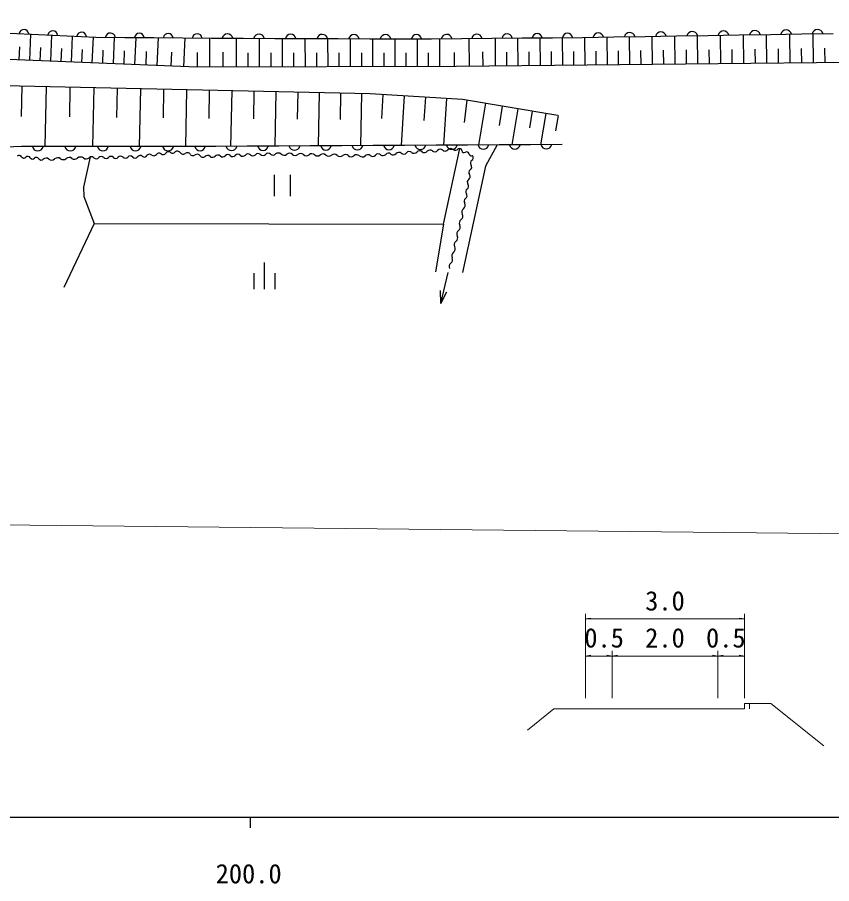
# Model space of a CAD drawing. Units: millimetres, scale not verified. Extents: x 40000 to 680000, y 20000 to 380000.
# Drawn here: x 245983 to 322937, y 198715 to 280577 of the extents above; entities that cross this region are included whole.
import ezdxf
from ezdxf.enums import TextEntityAlignment as Align

# ---------------------------------------------------------------- set-up
doc = ezdxf.new("R2010")
doc.units = ezdxf.units.MM
doc.header["$LTSCALE"] = 1000
for name, color, linetype, lineweight in [('M-BGD', 7, 'Continuous', 25), ('M-BGD-EXST', 7, 'Continuous', 25), ('M-STR-HTXT', 7, 'Continuous', 13), ('M-TTL-BAND', 7, 'Continuous', 25)]:
    doc.layers.add(name, color=color, linetype=linetype, lineweight=lineweight)
doc.styles.add('ＭＳ ゴシック', font='')
doc.styles.get('ＭＳ ゴシック').set_extended_font_data('MS Gothic')

msp = doc.modelspace()

# ---------------------------------------------------------------- linework, layer by layer
at = {"layer": 'M-BGD'}
for p, q in [((245249, 279094), (247971, 278964)), ((247163, 276517), (247266, 278998)), ((247971, 278964), (250692, 278835)), ((249141, 276434), (249243, 278904)), ((250692, 278835), (253414, 278705)), ((251109, 276352), (251211, 278810)), ((253068, 276271), (253170, 278717)), ((253414, 278705), (256146, 278683)), ((255057, 276188), (255161, 278691)), ((256146, 278683), (258879, 278662)), ((257101, 276103), (257208, 278675)), ((258879, 278662), (261611, 278640)), ((259201, 276015), (259311, 278659)), ((261611, 278640), (264343, 278619)), ((261810, 278639), (261697, 275911)), ((264140, 278620), (264148, 275862)), ((264343, 278619), (267331, 278604)), ((266698, 275869), (266691, 278608)), ((267331, 278604), (270319, 278590)), ((268879, 275875), (268872, 278597)), ((270319, 278590), (273307, 278575)), ((271047, 275881), (271040, 278586)), ((273202, 275886), (273194, 278576)), ((273307, 278575), (276295, 278561)), ((275344, 275892), (275336, 278566)), ((276295, 278561), (279283, 278547)), ((277473, 275898), (277465, 278555)), ((279283, 278547), (282271, 278532)), ((279589, 275904), (279582, 278545)), ((281692, 275910), (281685, 278535)), ((282271, 278532), (285125, 278557)), ((283794, 275915), (283787, 278545)), ((285125, 278557), (287980, 278581)), ((285905, 275921), (285898, 278563)), ((287980, 278581), (290834, 278606)), ((288655, 278587), (288681, 275938)), ((290834, 278606), (293689, 278630)), ((291185, 275963), (291159, 278609)), ((293300, 275985), (293273, 278627)), ((293689, 278630), (296543, 278655)), ((295412, 276006), (295385, 278645)), ((296543, 278655), (299397, 278679)), ((297521, 276027), (297494, 278663)), ((299397, 278679), (302358, 278726)), ((299628, 276049), (299601, 278683)), ((301742, 276070), (301715, 278716)), ((302358, 278726), (305318, 278773)), ((303866, 276092), (303839, 278750)), ((305318, 278773), (308278, 278820)), ((306000, 276114), (305972, 278784)), ((308143, 276135), (308116, 278818)), ((308278, 278820), (311238, 278867)), ((310296, 276157), (310269, 278852)), ((311238, 278867), (314199, 278914)), ((312460, 276179), (312432, 278886)), ((314199, 278914), (317159, 278961)), ((314633, 276201), (314605, 278921)), ((316816, 276224), (316788, 278956)), ((317159, 278961), (320119, 279008)), ((319009, 276246), (318981, 278990)), ((320119, 279008), (323079, 279056)), ((321212, 276268), (321184, 279025)), ((246170, 276558), (246222, 277801)), ((248153, 276475), (248204, 277713)), ((250126, 276393), (250177, 277625)), ((252090, 276311), (252141, 277537)), ((311377, 276168), (311363, 277519)), ((313545, 276190), (313531, 277547)), ((315723, 276212), (315709, 277575)), ((317911, 276235), (317897, 277604)), ((320109, 276257), (320095, 277632)), ((322318, 276279), (322304, 277661)), ((254056, 276230), (254107, 277464)), ((256072, 276146), (256125, 277414)), ((258144, 276059), (258198, 277363)), ((260541, 277291), (260486, 275962)), ((262991, 277255), (262974, 275859)), ((265405, 277298), (265409, 275865)), ((267790, 275872), (267787, 277237)), ((269965, 275878), (269961, 277235)), ((272126, 275884), (272122, 277232)), ((274274, 275889), (274271, 277230)), ((276410, 275895), (276406, 277228)), ((278532, 275901), (278529, 277226)), ((280642, 275907), (280639, 277223)), ((282742, 275912), (282738, 277224)), ((284848, 275918), (284845, 277236)), ((287260, 277259), (287273, 275924)), ((289947, 277310), (289960, 275950)), ((292243, 275974), (292230, 277296)), ((294356, 275995), (294343, 277316)), ((296466, 276017), (296453, 277335)), ((298574, 276038), (298561, 277355)), ((300684, 276060), (300670, 277379)), ((302803, 276081), (302789, 277407)), ((304931, 276103), (304918, 277435)), ((307070, 276124), (307056, 277463)), ((309218, 276146), (309205, 277491)), ((246415, 274063), (246354, 271210)), ((248697, 274014), (248576, 268360)), ((250959, 273965), (250898, 271163)), ((253200, 273917), (253081, 268360)), ((255423, 273869), (255364, 271115)), ((257626, 273822), (257509, 268360)), ((259811, 273775), (259753, 271067)), ((261976, 273728), (261861, 268361)), ((264123, 273682), (264066, 271027)), ((266247, 273636), (266134, 268383)), ((268348, 273591), (268292, 270993)), ((270427, 273546), (270316, 268405)), ((272483, 273502), (272428, 270959)), ((274517, 273458), (274409, 268427)), ((276530, 273415), (276477, 270926)), ((278521, 273372), (278415, 268448)), ((280423, 271026), (280561, 273279)), ((282296, 268468), (282583, 273155)), ((284444, 270842), (284578, 273033)), ((286285, 268489), (286556, 272911)), ((288249, 270627), (288478, 272747)), ((290230, 272455), (289570, 268507)), ((291809, 272191), (291502, 270353)), ((293280, 271945), (292708, 268523)), ((294648, 271716), (294382, 270123)), ((295923, 271503), (295427, 268537)), ((296865, 269842), (297109, 271305)), ((291506, 268517), (288532, 268501)), ((294481, 268532), (291506, 268517)), ((297455, 268548), (294481, 268532)), ((246377, 268360), (243094, 268220)), ((249454, 268360), (246377, 268360)), ((252531, 268360), (249454, 268360)), ((255608, 268360), (252531, 268360)), ((258685, 268360), (255608, 268360)), ((261761, 268360), (258685, 268360)), ((264736, 268376), (261761, 268360)), ((267710, 268392), (264736, 268376)), ((270685, 268407), (267710, 268392)), ((273659, 268423), (270685, 268407)), ((276634, 268439), (273659, 268423)), ((279608, 268454), (276634, 268439)), ((282583, 268470), (279608, 268454)), ((285557, 268485), (282583, 268470)), ((288532, 268501), (285557, 268485)), ((286257, 261037), (287795, 268169)), ((285997, 253541), (286696, 256459)), ((285997, 253541), (285985, 254778)), ((285997, 253541), (286568, 254638))]:
    msp.add_line(p, q, dxfattribs=at)
for points in [[(361721, 276680), (287465, 275925), (262963, 275859), (239693, 276828), (222761, 277449), (191193, 279203), (168916, 280435), (137538, 280577), (101894, 280103), (67207, 279156)], [(297056, 271314), (288041, 272820), (279317, 273355), (234613, 274316)], [(291327, 268516), (290235, 266506), (288059, 256462)], [(252878, 267382), (252251, 264539), (252262, 263656), (253259, 261093), (250363, 255041)], [(253259, 261093), (286257, 261037), (285487, 256520)]]:
    msp.add_lwpolyline(points, dxfattribs=at)
for centre, radius, start, end in [((246607, 278971), 458, 4.52454, 170.02277), ((249329, 278842), 458, 4.52243, 170.02482), ((252051, 278712), 458, 4.52312, 170.02419), ((303839, 278646), 504, 12.84981, 168.9698), ((306800, 278693), 504, 12.8511, 168.96967), ((309760, 278740), 504, 12.85121, 168.9684), ((312720, 278787), 504, 12.84981, 168.9698), ((315680, 278834), 504, 12.8511, 168.96967), ((318641, 278881), 504, 12.85121, 168.9684), ((321601, 278928), 504, 12.8511, 168.96967), ((254780, 278635), 459, 6.95842, 172.13572), ((257512, 278613), 459, 6.95842, 172.13572), ((260244, 278592), 459, 6.95904, 172.13511), ((262977, 278570), 459, 6.95842, 172.13572), ((265837, 278501), 510, 12.17899, 167.26875), ((268825, 278487), 510, 12.17899, 167.26875), ((271813, 278473), 510, 12.179, 167.26875), ((274801, 278458), 510, 12.17956, 167.26819), ((277789, 278444), 510, 12.17956, 167.26819), ((280777, 278429), 510, 12.17956, 167.26819), ((283699, 278461), 483, 10.37828, 170.60688), ((286553, 278486), 483, 10.37828, 170.60688), ((289408, 278511), 483, 10.37969, 170.60547), ((292262, 278535), 483, 10.37969, 170.60547), ((295116, 278560), 483, 10.37828, 170.60688), ((297971, 278584), 483, 10.37837, 170.60559), ((300879, 278598), 504, 12.85121, 168.9684), ((290019, 268616), 507, 192.5051, 348.09703), ((292993, 268632), 507, 192.50582, 348.09747), ((295968, 268647), 507, 192.50454, 348.09759), ((247915, 268489), 529, 194.09148, 345.90852), ((250992, 268489), 529, 194.09148, 345.90852), ((254069, 268489), 529, 194.09148, 345.90852), ((257146, 268489), 529, 194.09148, 345.90852), ((259377, 267454), 303, 49.71712, 145.54821), ((259769, 267917), 303, 229.71689, 325.55063), ((260223, 268489), 529, 194.09094, 345.90906), ((260269, 267574), 303, 49.71234, 145.55299), ((260661, 268037), 303, 229.7164, 325.55146), ((261110, 267599), 332, 35.40259, 126.76783), ((261651, 267984), 332, 215.3999, 306.7709), ((262048, 267452), 332, 35.39951, 126.76853), ((263248, 268475), 507, 192.50454, 348.0976), ((266223, 268491), 507, 192.5051, 348.09703), ((268728, 267370), 333, 46.47061, 137.64238), ((269197, 268507), 507, 192.50454, 348.09759), ((269680, 267404), 333, 46.4747, 137.63829), ((270643, 267357), 400, 47.3322, 130.17646), ((271700, 267334), 400, 47.33516, 130.17566), ((272172, 268522), 507, 192.50454, 348.09759), ((272758, 267311), 400, 47.33298, 130.17572), ((275146, 268538), 507, 192.50454, 348.0976), ((278121, 268554), 507, 192.5051, 348.09703), ((281095, 268569), 507, 192.50454, 348.09759), ((281066, 267394), 350, 49.89568, 138.6567), ((281517, 267930), 350, 229.89548, 318.65905), ((282043, 267467), 350, 49.89626, 138.65595), ((282495, 268003), 350, 229.89491, 318.6598), ((283021, 267540), 350, 49.89626, 138.65595), ((283473, 268076), 350, 229.89655, 318.65565), ((284070, 268585), 507, 192.50454, 348.09759), ((283999, 267613), 350, 49.89491, 138.6598), ((284451, 268149), 350, 229.89626, 318.65595), ((284977, 267686), 350, 49.89626, 138.65595), ((285429, 268222), 350, 229.89491, 318.6598), ((285955, 267759), 350, 49.89626, 138.65595), ((286407, 268295), 350, 229.89578, 318.65875), ((287044, 268600), 507, 192.50582, 348.09747), ((286933, 267832), 350, 49.89568, 138.6567), ((287385, 268369), 350, 229.89626, 318.65595), ((287766, 267947), 224, 9.01835, 121.7814), ((288208, 268017), 224, 189.0235, 301.77753), ((288444, 267636), 224, 9.01835, 121.7814), ((246168, 267273), 260, 31.21031, 135.25683), ((246612, 267542), 260, 211.21031, 315.25683), ((246982, 267176), 260, 31.21381, 135.2561), ((247426, 267446), 260, 211.21031, 315.25683), ((247796, 267080), 260, 31.21031, 135.25683), ((248240, 267349), 260, 211.21031, 315.25683), ((248707, 266856), 419, 51.41571, 132.2218), ((249230, 267511), 419, 231.41278, 312.22262), ((249793, 266890), 419, 51.41571, 132.2218), ((250316, 267546), 419, 231.41337, 312.22196), ((250880, 266925), 419, 51.41188, 132.22563), ((251403, 267580), 419, 231.412, 312.22551), ((251966, 266959), 419, 51.41278, 132.22262), ((252489, 267615), 419, 231.412, 312.22551), ((253003, 267097), 311, 43.78284, 138.29003), ((253453, 267528), 311, 223.78613, 318.28924), ((253918, 267114), 311, 43.78193, 138.29345), ((254367, 267544), 311, 223.78527, 318.29014), ((254832, 267130), 311, 43.78621, 138.28916), ((255281, 267561), 311, 223.78276, 318.29011), ((255746, 267147), 311, 43.78193, 138.29345), ((256196, 267577), 311, 223.78621, 318.28916), ((256660, 267163), 311, 43.78527, 138.29014), ((257110, 267594), 311, 223.78193, 318.29345), ((257592, 267215), 303, 49.71656, 145.54878), ((257984, 267678), 303, 229.71584, 325.55202), ((258484, 267335), 303, 49.71712, 145.54821), ((258877, 267798), 303, 229.71584, 325.55202), ((262589, 267837), 332, 215.40395, 306.76685), ((262986, 267305), 332, 35.40259, 126.76783), ((263527, 267689), 332, 215.40395, 306.76685), ((263972, 267199), 333, 46.47396, 137.63911), ((264431, 267682), 333, 226.47061, 317.64238), ((264923, 267233), 333, 46.46972, 137.64335), ((265382, 267717), 333, 226.4747, 317.63829), ((265874, 267268), 333, 46.473, 137.64248), ((266333, 267751), 333, 226.47061, 317.64238), ((266826, 267302), 333, 46.47381, 137.63926), ((267285, 267785), 333, 226.46972, 317.64335), ((267777, 267336), 333, 46.47061, 137.64238), ((268236, 267819), 333, 226.47381, 317.63926), ((269187, 267853), 333, 226.473, 317.64248), ((270138, 267887), 333, 226.46972, 317.64335), ((271184, 267945), 400, 227.33607, 310.17259), ((272242, 267922), 400, 227.33228, 310.17638), ((273300, 267899), 400, 227.33516, 310.17566), ((273816, 267288), 400, 47.33607, 130.17259), ((274358, 267876), 400, 227.3322, 310.17646), ((274874, 267265), 400, 47.33228, 130.17638), ((275415, 267853), 400, 227.33516, 310.17566), ((275931, 267242), 400, 47.33599, 130.17267), ((276473, 267830), 400, 227.33599, 310.17267), ((276989, 267219), 400, 47.33516, 130.17566), ((277531, 267807), 400, 227.3322, 310.17646), ((278047, 267196), 400, 47.3322, 130.17646), ((278589, 267784), 400, 227.33599, 310.17267), ((279110, 267247), 350, 49.89548, 138.65905), ((279561, 267784), 350, 229.89568, 318.6567), ((280088, 267320), 350, 49.89548, 138.65905), ((280539, 267857), 350, 229.89655, 318.65565), ((288887, 267706), 224, 189.02219, 301.78162), ((289103, 266805), 311, 123.49483, 217.98511), ((288760, 267324), 311, 303.49243, 37.98543), ((288956, 265902), 311, 123.49145, 217.98889), ((288612, 266421), 311, 303.49067, 37.98926), ((288809, 264999), 311, 123.49166, 217.9858), ((288465, 265519), 311, 303.49483, 37.98511), ((288318, 264616), 311, 303.49067, 37.98926), ((288171, 263714), 311, 303.49067, 37.98926), ((288662, 264097), 311, 123.4956, 217.98474), ((287919, 262813), 398, 305.39643, 28.40734), ((288515, 263194), 311, 123.49067, 217.98926), ((287680, 261785), 398, 305.39591, 28.40737), ((288380, 262164), 398, 125.39591, 208.40737), ((288141, 261136), 398, 125.39643, 208.40734), ((287902, 260108), 398, 125.39547, 208.41041), ((287440, 260757), 398, 305.39221, 28.41107), ((287201, 259729), 398, 305.39591, 28.40737), ((286962, 258701), 398, 305.39591, 28.40737), ((287663, 259080), 398, 125.39273, 208.41104), ((287423, 258051), 398, 125.39643, 208.40734), ((287184, 257023), 398, 125.39591, 208.40737), ((286723, 257673), 398, 305.39221, 28.41107)]:
    msp.add_arc(centre, radius, start, end, dxfattribs=at)
at = {"layer": 'M-BGD-EXST'}
for p, q in [((270254, 265690), (270254, 263690)), ((271754, 265690), (271754, 263690)), ((269323, 257405), (269323, 254905)), ((268323, 256405), (268323, 254905)), ((270323, 256405), (270323, 254905))]:
    msp.add_line(p, q, dxfattribs=at)
at = {"layer": 'M-STR-HTXT'}
for p, q in [((71649, 234396), (378201, 231217)), ((299684, 216228), (299684, 224228)), ((299684, 223728), (300184, 223812)), ((314684, 223728), (299684, 223728)), ((314684, 223728), (314184, 223812)), ((314684, 216228), (314684, 224228)), ((299684, 220228), (300184, 220312)), ((302184, 220228), (299684, 220228)), ((302184, 220228), (301684, 220312)), ((302184, 216228), (302184, 220728)), ((302184, 220228), (302684, 220312)), ((312184, 220228), (302184, 220228)), ((312184, 220228), (311684, 220312)), ((312184, 216228), (312184, 220728)), ((312184, 220228), (312684, 220312)), ((314684, 220228), (312184, 220228)), ((314684, 220228), (314184, 220312)), ((314684, 215228), (314684, 215728)), ((314684, 215728), (315184, 215728)), ((315184, 215728), (316184, 215728)), ((315184, 215728), (315184, 215228)), ((316184, 215728), (317184, 215728)), ((317184, 215728), (322184, 211728)), ((296684, 215228), (294184, 213228)), ((298184, 215228), (296684, 215228)), ((299684, 215228), (298184, 215228)), ((302184, 215228), (299684, 215228)), ((307184, 215228), (302184, 215228)), ((307184, 215228), (312184, 215228)), ((312184, 215228), (314684, 215228))]:
    msp.add_line(p, q, dxfattribs=at)
at = {"layer": 'M-TTL-BAND'}
for p, q in [((40000, 205000), (579000, 205000)), ((268000, 205000), (268000, 204000))]:
    msp.add_line(p, q, dxfattribs=at)

# ---------------------------------------------------------------- texts
at = {"layer": 'M-STR-HTXT', "style": 'ＭＳ ゴシック'}
for s, p in [('3.0', (307184, 223978)), ('0.5', (301434, 220478)), ('2.0', (307184, 220478)), ('0.5', (312934, 220478))]:
    msp.add_text(s, height=1833, dxfattribs=at).set_placement(p, align=Align.BOTTOM_CENTER)
at = {"layer": 'M-TTL-BAND', "style": 'ＭＳ ゴシック'}
msp.add_text('200.0', height=1833, dxfattribs=at).set_placement((267844, 198195), align=Align.BOTTOM_CENTER)

doc.saveas('drawing.dxf')
